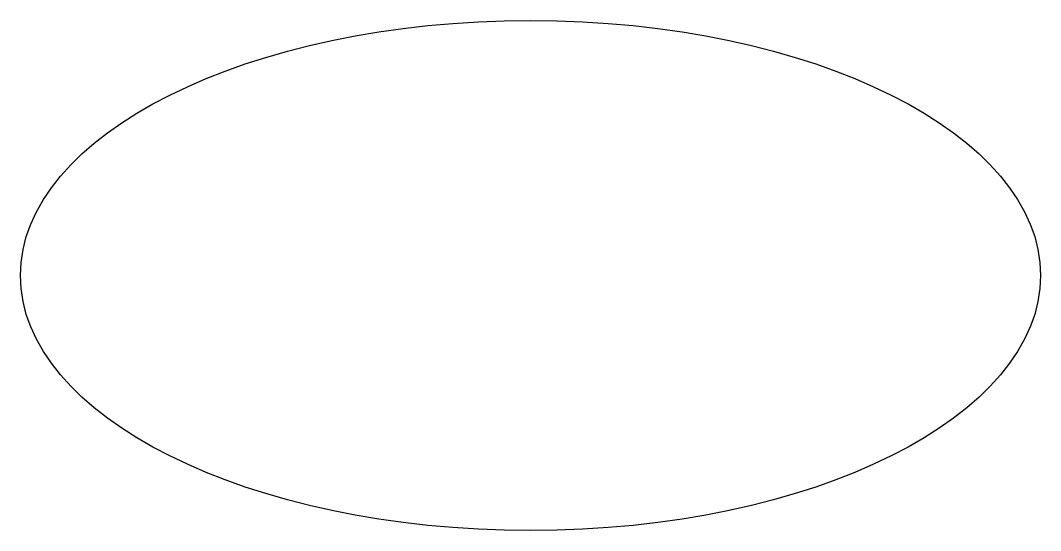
# Model space of a CAD drawing. Header units: inches. Extents: x 0 to 3, y 0 to 1.5.
import ezdxf

# ---------------------------------------------------------------- set-up
doc = ezdxf.new("R2010")
doc.units = ezdxf.units.IN

msp = doc.modelspace()

# ---------------------------------------------------------------- linework, layer by layer
at = {"color": 1}
msp.add_ellipse((1.5, 0.75), major_axis=(1.5, 0), ratio=0.5, dxfattribs=at)

doc.saveas('drawing.dxf')
